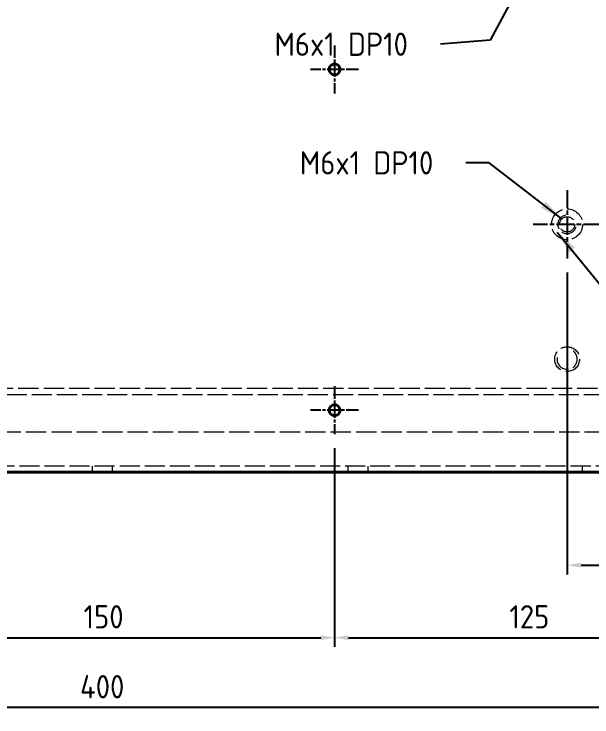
# Model space of a CAD drawing. Header units: millimetres. Extents: x 0 to 2523, y 0 to 1782.
# Drawn here: x 936.4 to 1122.8, y 472.1 to 698.9 of the extents above; entities that cross this region are included whole.
import ezdxf

# ---------------------------------------------------------------- set-up
doc = ezdxf.new("R2010")
doc.units = ezdxf.units.MM
doc.header["$LTSCALE"] = 3
doc.linetypes.add('CHAIN', pattern=[0.3543, 0.2362, -0.0295, 0.0591, -0.0295])
doc.linetypes.add('DASHED', pattern=[0.2067, 0.1654, -0.0413])
for name, color, linetype, lineweight in [('가려진 것(ISO)', 2, 'DASHED', 18), ('가시적인 것(ISO)', 3, 'Continuous', 40), ('기호(ISO)', 5, 'Continuous', 25), ('중심 표식(ISO)', 1, 'Continuous', 25), ('치수(ISO)', 2, 'Continuous', 25)]:
    doc.layers.add(name, color=color, linetype=linetype, lineweight=lineweight)
doc.styles.add('치수 텍스트_PSTEK_POSCO', font='isocp.shx')
doc.dimstyles.new('치수_PSTEK_POSCO', dxfattribs={"dimscale": 3, "dimtxt": 2.5, "dimasz": 1.5, "dimexe": 1, "dimexo": 1.5, "dimgap": 1, "dimtad": 1, "dimrnd": 1e-08, "dimdsep": 46, "dimtxsty": '치수 텍스트_PSTEK_POSCO', "dimcen": 0.09, "dimdle": 10, "dimclrd": 7, "dimclre": 7, "dimclrt": 2, "dimadec": 1, "dimazin": 2, "dimtfac": 1, "dimtmove": 0, "dimatfit": 3, "dimfxl": 0, "dimtolj": 1, "dimlwd": -1, "dimlwe": -1, "dimarcsym": 0})
doc.dimstyles.new('치수_PSTEK_POSCO$7', dxfattribs={"dimscale": 3, "dimtxt": 2.5, "dimasz": 2.5, "dimexe": 1, "dimexo": 1.5, "dimgap": 1, "dimtad": 1, "dimrnd": 1e-08, "dimdsep": 46, "dimtxsty": '치수 텍스트_PSTEK_POSCO', "dimcen": 0.09, "dimdle": 10, "dimclrd": 7, "dimclre": 7, "dimclrt": 2, "dimadec": 1, "dimazin": 2, "dimtfac": 1, "dimtmove": 0, "dimatfit": 3, "dimfxl": 0, "dimtolj": 1, "dimlwd": -1, "dimlwe": -1, "dimarcsym": 0})

# ---------------------------------------------------------------- blocks, each defined once
blk = doc.blocks.new('*D34')
at = {"layer": 'Defpoints', "color": 0, "transparency": 16777216}
for p in [(1114.78, 620.07), (1164.78, 551.07), (1164.78, 521.07)]:
    blk.add_point(p, dxfattribs=at)
at = {"layer": '치수(ISO)', "color": 7, "transparency": 16777216}
for p, q in [((1114.78, 615.57), (1114.78, 518.07)), ((1164.78, 546.57), (1164.78, 518.07)), ((1119.28, 521.07), (1160.28, 521.07))]:
    blk.add_line(p, q, dxfattribs=at)
for points in [[(1119.28, 521.82), (1119.28, 520.32), (1114.78, 521.07)], [(1160.28, 521.82), (1160.28, 520.32), (1164.78, 521.07)]]:
    blk.add_solid(points, dxfattribs=at)
at = {"layer": '치수(ISO)', "color": 2, "transparency": 16777216, "insert": (1140.65, 527.82), "char_height": 7.5, "attachment_point": 4, "style": '치수 텍스트_PSTEK_POSCO'}
blk.add_mtext('\\A1;50', dxfattribs=at)
blk = doc.blocks.new('*D109')
at = {"layer": 'Defpoints', "color": 0, "transparency": 16777216}
for p in [(889.78, 563.32), (1039.78, 563.32), (1039.78, 497.68)]:
    blk.add_point(p, dxfattribs=at)
at = {"layer": '치수(ISO)', "color": 7, "transparency": 16777216}
for p, q in [((889.78, 558.82), (889.78, 494.68)), ((1039.78, 558.82), (1039.78, 494.68)), ((894.28, 497.68), (1035.28, 497.68))]:
    blk.add_line(p, q, dxfattribs=at)
for points in [[(894.28, 498.43), (894.28, 496.93), (889.78, 497.68)], [(1035.28, 498.43), (1035.28, 496.93), (1039.78, 497.68)]]:
    blk.add_solid(points, dxfattribs=at)
at = {"layer": '치수(ISO)', "color": 2, "transparency": 16777216, "insert": (958.8, 504.43), "char_height": 7.5, "attachment_point": 4, "style": '치수 텍스트_PSTEK_POSCO'}
blk.add_mtext('\\A1;150', dxfattribs=at)
blk = doc.blocks.new('*D110')
at = {"layer": 'Defpoints', "color": 0, "transparency": 16777216}
for p in [(1039.78, 563.32), (1164.78, 551.07), (1164.78, 497.68)]:
    blk.add_point(p, dxfattribs=at)
at = {"layer": '치수(ISO)', "color": 7, "transparency": 16777216}
for p, q in [((1039.78, 558.82), (1039.78, 494.68)), ((1164.78, 546.57), (1164.78, 494.68)), ((1044.28, 497.68), (1160.28, 497.68))]:
    blk.add_line(p, q, dxfattribs=at)
for points in [[(1044.28, 498.43), (1044.28, 496.93), (1039.78, 497.68)], [(1160.28, 498.43), (1160.28, 496.93), (1164.78, 497.68)]]:
    blk.add_solid(points, dxfattribs=at)
at = {"layer": '치수(ISO)', "color": 2, "transparency": 16777216, "insert": (1096.15, 504.43), "char_height": 7.5, "attachment_point": 4, "style": '치수 텍스트_PSTEK_POSCO'}
blk.add_mtext('\\A1;125', dxfattribs=at)
blk = doc.blocks.new('*D114')
at = {"layer": 'Defpoints', "color": 0, "transparency": 16777216}
for p in [(764.78, 551.07), (1164.78, 551.07), (764.78, 475.11)]:
    blk.add_point(p, dxfattribs=at)
at = {"layer": '치수(ISO)', "color": 7, "transparency": 16777216}
for p, q in [((764.78, 546.57), (764.78, 472.11)), ((1164.78, 546.57), (1164.78, 472.11)), ((1160.28, 475.11), (769.28, 475.11))]:
    blk.add_line(p, q, dxfattribs=at)
for points in [[(769.28, 475.86), (769.28, 474.36), (764.78, 475.11)], [(1160.28, 475.86), (1160.28, 474.36), (1164.78, 475.11)]]:
    blk.add_solid(points, dxfattribs=at)
at = {"layer": '치수(ISO)', "color": 2, "transparency": 16777216, "insert": (957.65, 481.86), "char_height": 7.5, "attachment_point": 4, "style": '치수 텍스트_PSTEK_POSCO'}
blk.add_mtext('\\A1;400', dxfattribs=at)

msp = doc.modelspace()

# ---------------------------------------------------------------- linework, layer by layer
at = {"layer": '가려진 것(ISO)', "ltscale": 13.215807}
msp.add_line((1132.7766, 578.0669), (796.7766, 578.0669), dxfattribs=at)
at = {"layer": '가려진 것(ISO)', "ltscale": 13.05473}
msp.add_line((1134.7766, 576.0669), (794.7766, 576.0669), dxfattribs=at)
at = {"layer": '가려진 것(ISO)', "ltscale": 13.208315}
msp.add_line((792.7766, 564.0669), (1136.7766, 564.0669), dxfattribs=at)
at = {"layer": '가려진 것(ISO)', "ltscale": 13.032789}
msp.add_line((1162.7766, 553.0669), (766.7766, 553.0669), dxfattribs=at)
at = {"layer": '가려진 것(ISO)', "ltscale": 1.269698}
for p, q in [((961.5266, 553.0669), (961.5266, 551.0669)), ((968.0266, 553.0669), (968.0266, 551.0669)), ((1044.0266, 553.0669), (1044.0266, 551.0669)), ((1050.5266, 553.0669), (1050.5266, 551.0669)), ((1119.7766, 551.0669), (1119.7766, 553.0669))]:
    msp.add_line(p, q, dxfattribs=at)
at = {"layer": '가려진 것(ISO)', "ltscale": 12.665669}
msp.add_circle((1114.7766, 631.0669), 5, dxfattribs=at)
at = {"layer": '가려진 것(ISO)', "ltscale": 12.45542}
msp.add_circle((1114.7766, 631.0669), 2.4585, dxfattribs=at)
at = {"layer": '가려진 것(ISO)', "ltscale": 13.510047}
msp.add_circle((1114.7766, 587.5669), 4, dxfattribs=at)
at = {"layer": '가려진 것(ISO)', "ltscale": 11.399102}
msp.add_arc((1114.7766, 631.0669), 3, 100, 10, dxfattribs=at)
at = {"layer": '가려진 것(ISO)', "ltscale": 12.371826}
msp.add_arc((1114.7766, 587.5669), 3.256, 170, 80, dxfattribs=at)
at = {"layer": '가시적인 것(ISO)'}
msp.add_line((1164.7766, 551.0669), (764.7766, 551.0669), dxfattribs=at)
for centre in [(1039.7766, 681.0669), (1039.7766, 571.0669)]:
    msp.add_circle(centre, 1.75, dxfattribs=at)
at = {"layer": '중심 표식(ISO)', "linetype": 'CHAIN', "ltscale": 5.741138}
for p, q in [((1039.7766, 688.8169), (1039.7766, 673.3169)), ((1047.5266, 681.0669), (1032.0266, 681.0669)), ((1039.7766, 578.8169), (1039.7766, 563.3169)), ((1047.5266, 571.0669), (1032.0266, 571.0669))]:
    msp.add_line(p, q, dxfattribs=at)
at = {"layer": '중심 표식(ISO)', "linetype": 'CHAIN', "ltscale": 8.148754}
for p, q in [((1114.7766, 642.0669), (1114.7766, 620.0669)), ((1125.7766, 631.0669), (1103.7766, 631.0669))]:
    msp.add_line(p, q, dxfattribs=at)

# ---------------------------------------------------------------- texts
at = {"layer": '기호(ISO)', "color": 2, "char_height": 7.5, "width": 50.515047, "attachment_point": 4, "line_spacing_factor": 0.4375, "style": '치수 텍스트_PSTEK_POSCO'}
for insert in [(1020.3822, 689.1907), (1028.5678, 650.9173)]:
    msp.add_mtext('{M6x1 DP10}', dxfattribs=dict(at, insert=insert))

# ---------------------------------------------------------------- dimensions: what is measured, and where the dimension line sits
at = {"layer": '치수(ISO)', "color": 7}
for base, p1, p2, picture, middle in [((1164.7766, 521.0669), (1114.7766, 620.0669), (1164.7766, 551.0669), '*D34', (1144.7766, 521.0669)), ((1039.7766, 497.6826), (889.7766, 563.3169), (1039.7766, 563.3169), '*D109', (964.8066, 497.6826)), ((1164.7766, 497.6826), (1039.7766, 563.3169), (1164.7766, 551.0669), '*D110', (1102.3066, 497.6826)), ((764.7766, 475.108), (1164.7766, 551.0669), (764.7766, 551.0669), '*D114', (964.7766, 475.108))]:
    dim = msp.add_linear_dim(base=base, p1=p1, p2=p2, angle=180, dimstyle='치수_PSTEK_POSCO', override={"dimdec": 2, "dimtp": 0, "dimtm": 0, "dimtdec": 2, "dimtofl": 0, "dimatfit": 1}, dxfattribs=at)
    dim.commit()
    dim.dimension.update_dxf_attribs({"geometry": picture, "text_midpoint": middle, "dimtype": 160})

# ---------------------------------------------------------------- leaders
at = {"layer": '기호(ISO)', "color": 7, "annotation_type": 0, "has_hookline": 1}
for points, hookline_direction, text_width in [([(1106.2351, 720.8305), (1089.9816, 690.4497), (1073.8973, 689.1907)], 1, 42.7559), ([(1113.0381, 632.8053), (1089.5829, 650.9173), (1082.0829, 650.9173)], 1, 42.7559), ([(1111.6103, 628.5928), (1201.148, 518.6566), (1208.648, 518.6566)], 0, 115.8273)]:
    msp.add_leader(points, dimstyle='치수_PSTEK_POSCO$7', override={"dimtad": 0}, dxfattribs=dict(at, hookline_direction=hookline_direction, text_width=text_width))

doc.saveas('drawing.dxf')
